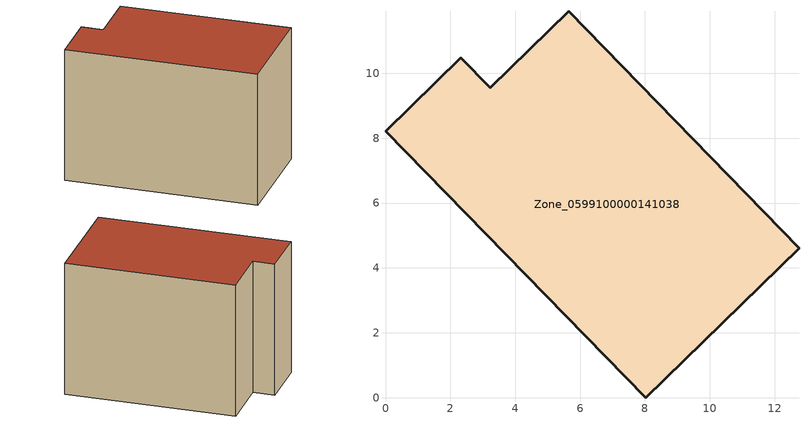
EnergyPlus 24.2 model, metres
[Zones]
Zone_0599100000141038
 floor ground (C_G): 8.03,0 0,8.22 2.32,10.48 3.23,9.55 5.65,11.91 12.75,4.61 z0
 wall outside (C_F): 8.03,0 12.75,4.61 5.65,11.91 3.23,9.55 2.32,10.48 0,8.22 8.03,0 z0:8.19
 roof outside (C_R): 0,8.22 8.03,0 12.75,4.61 5.65,11.91 3.23,9.55 2.32,10.48 z8.19
[BUILDING]
Pand.0599100000141038: North Axis=0; Terrain=City; Loads Convergence Tolerance Value=0.04; Temperature Convergence Tolerance Value=0.4; Solar Distribution=FullExterior; Maximum Number of Warmup Days=25; Minimum Number of Warmup Days=1
[Site:Location]
Rotterdam.The.Hague.AP_ZH_NLD Design_Conditions: Latitude=51.96; Longitude=4.45; Time Zone=1; Elevation=-4.5
[SITE:GROUNDTEMPERATURE:BUILDINGSURFACE]
18, 18, 18, 18, 18, 18, 18, 18, 18, 18, 18, 18
[MATERIAL] Thermal Absorptance=0.9; Solar Absorptance=0.7; Visible Absorptance=0.7
Name | Roughness | Thickness | Conductivity | Density | Specific Heat
G.TI.1975-1991 | MediumSmooth | 0.15 | 0.288461 | 540 | 1210
F.TI.1975-1991 | Rough | 0.3 | 0.230769 | 1920 | 840
R.TI.1975-1991 | MediumRough | 0.2 | 0.153846 | 1500 | 1000
[CONSTRUCTION]
C_G: G.TI.1975-1991
C_F: F.TI.1975-1991
C_R: R.TI.1975-1991
[ZONE]
Zone_0599100000141038: Type=1; Multiplier=1; Ceiling Height=Autocalculate; Volume=Autocalculate; Floor Area=autocalculate; Part of Total Floor Area=Yes
[ZONEINFILTRATION:DESIGNFLOWRATE]
Infil_Zone_0599100000141038: Zone or ZoneList or Space or SpaceList=Zone_0599100000141038; Schedule=AlwaysOn; Design Flow Rate Calculation Method=Flow/Area; Flow Rate per Floor Area=0.003; Constant Term Coefficient=1; Temperature Term Coefficient=0; Velocity Term Coefficient=0; Velocity Squared Term Coefficient=0
[HVACTEMPLATE:ZONE:IDEALLOADSAIRSYSTEM]
Zone_0599100000141038: Maximum Heating Supply Air Temperature=50; Minimum Cooling Supply Air Temperature=13; Maximum Heating Supply Air Humidity Ratio=0.0156; Minimum Cooling Supply Air Humidity Ratio=0.0077; Heating Limit=NoLimit; Cooling Limit=NoLimit; Dehumidification Control Type=ConstantSensibleHeatRatio; Cooling Sensible Heat Ratio=0.7; Dehumidification Setpoint=60; Humidification Control Type=None; Humidification Setpoint=30; Outdoor Air Method=None; Outdoor Air Flow Rate per Person=0.00944; Outdoor Air Flow Rate per Zone Floor Area=0; Outdoor Air Flow Rate per Zone=0; Demand Controlled Ventilation Type=None; Outdoor Air Economizer Type=NoEconomizer; Heat Recovery Type=None; Sensible Heat Recovery Effectiveness=0.7; Latent Heat Recovery Effectiveness=0.65
[ZONECONTROL:THERMOSTAT]
ThermostatControl_Zone_0599100000141038: Zone or ZoneList=Zone_0599100000141038; Control Type Schedule=DualSetpointControlType; Control 1=Thermostat_Zone_0599100000141038; Temperature Difference Between Cutout And Setpoint=0
[THERMOSTATSETPOINT:DUALSETPOINT]
Thermostat_Zone_0599100000141038: Heating Setpoint Temperature Schedule=HeatingSetpoint_Zone_0599100000141038; Cooling Setpoint Temperature Schedule=CoolingSetpoint_Zone_0599100000141038
[SCHEDULE:COMPACT]
HeatingSetpoint_Zone_0599100000141038: Through: 12/31, For: AllDays, Until: 24:00, 21
CoolingSetpoint_Zone_0599100000141038: Through: 12/31, For: AllDays, Until: 24:00, 24
DualSetpointControlType: Through: 12/31, For: AllDays, Until: 24:00, 4
AlwaysOn: Through: 12/31, For: AllDays, Until: 24:00, 1
